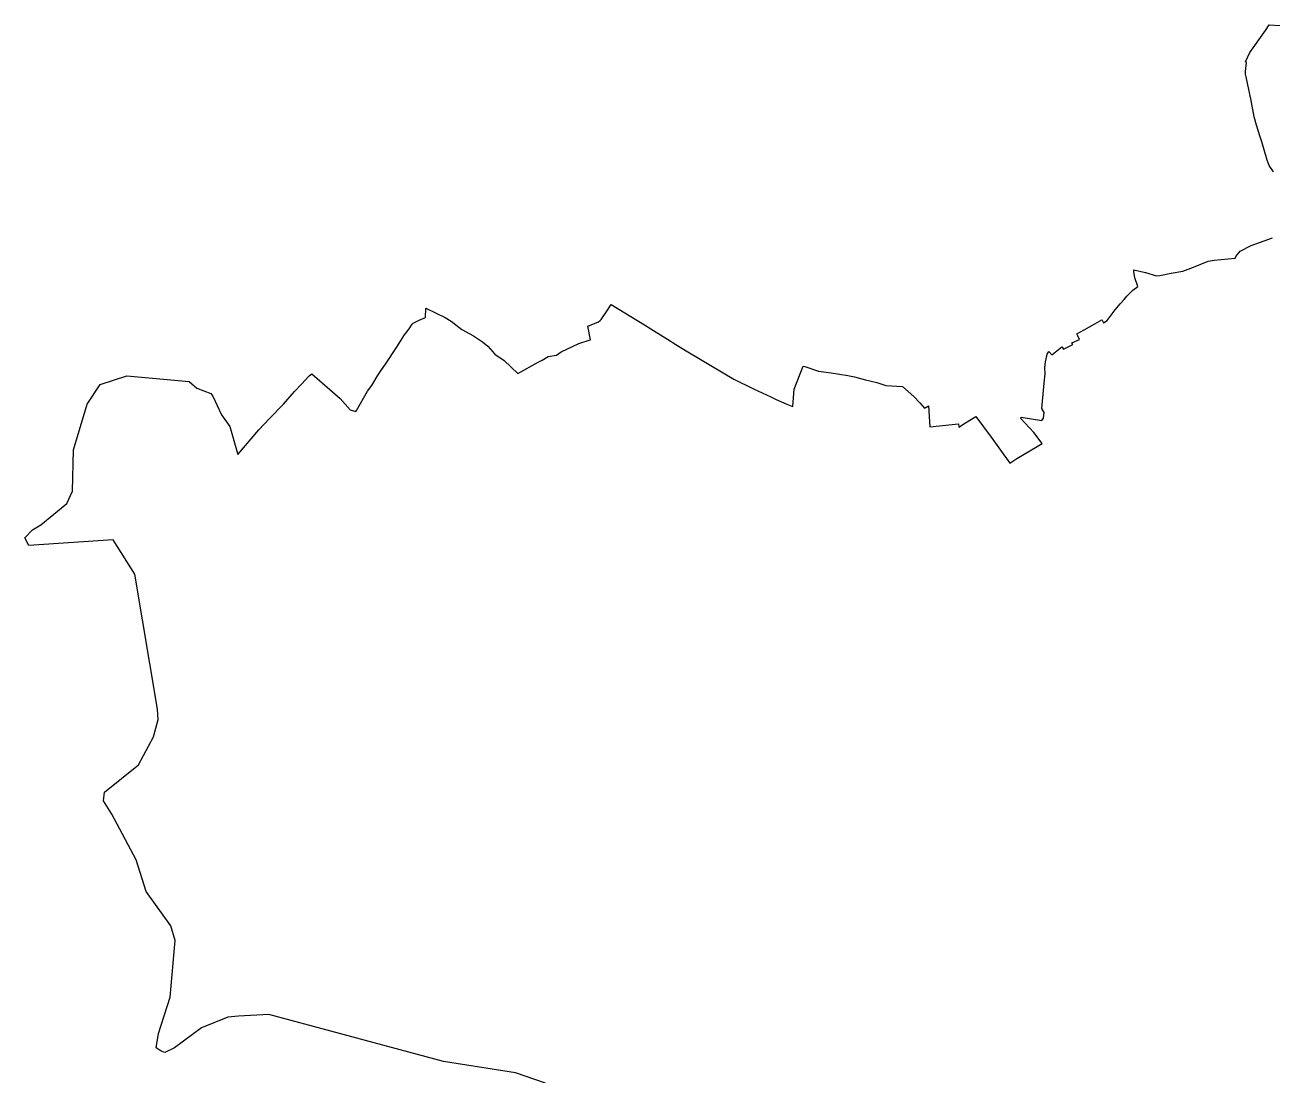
# Model space of a CAD drawing. Extents: x 1208104 to 1212743, y 6150498 to 6153217.
# Drawn here: x 1208104 to 1209383, y 6151920 to 6152997 of the extents above; entities that cross this region are included whole.
import ezdxf

# ---------------------------------------------------------------- set-up
doc = ezdxf.new("R2010")
doc.units = 0
doc.linetypes.add('CONTINU', pattern=[0])
doc.layers.add('1SECTION', color=7, linetype='CONTINU')

msp = doc.modelspace()

# ---------------------------------------------------------------- linework, layer by layer
at = {"layer": '1SECTION'}
for points in [[(1209384.87, 6152846.49), (1209380.61, 6152852.67), (1209378.62, 6152858.28), (1209372.97, 6152877.17), (1209371.39, 6152882.08), (1209367.46, 6152894.33), (1209365.23, 6152902.85), (1209361.97, 6152919.39), (1209356.93, 6152943.71), (1209356.37, 6152946.7), (1209356.25, 6152949.43), (1209357.32, 6152958.48), (1209356.07, 6152959.31), (1209360.64, 6152968.74), (1209376.82, 6152991.42), (1209380.62, 6152997.06), (1209391.72, 6152996.57)], [(1208637.98, 6151911.3), (1208607.29, 6151921.93), (1208533.5, 6151933.58), (1208400.03, 6151969.57), (1208354.37, 6151981.57), (1208323.19, 6151980.08), (1208312.32, 6151978.95), (1208285.07, 6151968.09), (1208257.56, 6151947.65), (1208247.54, 6151942.85), (1208243.81, 6151943.99), (1208238.52, 6151947.57), (1208240.96, 6151962.1), (1208253.21, 6151999.55), (1208258.19, 6152057.71), (1208253.89, 6152072.72), (1208228.51, 6152107.78), (1208218.21, 6152140.48), (1208193.16, 6152187.32), (1208191.33, 6152190.04), (1208184.82, 6152200.78), (1208185.73, 6152209.76), (1208220.59, 6152238.02), (1208235.94, 6152266.59), (1208240.87, 6152284.45), (1208240.06, 6152294.89), (1208216.65, 6152433.51), (1208194.54, 6152468.61), (1208108.02, 6152463), (1208104.06, 6152470.73), (1208111.92, 6152479.06), (1208120.21, 6152484.03), (1208147.2, 6152506.13), (1208152.89, 6152518.7), (1208153.74, 6152561.02), (1208168.05, 6152607.79), (1208181.3, 6152628.23), (1208208.5, 6152637.02), (1208272.68, 6152631.04), (1208280.54, 6152624.46), (1208294.71, 6152618.97), (1208296.86, 6152616.06), (1208305.82, 6152596.95), (1208314.12, 6152584.87), (1208322.37, 6152556.47), (1208344.14, 6152581.55), (1208354.96, 6152593.21), (1208369.17, 6152607.97), (1208380.77, 6152621.08), (1208387.8, 6152628.63), (1208395.48, 6152636.87), (1208396.98, 6152638.16), (1208398.34, 6152639.04), (1208427.49, 6152613.71), (1208437.71, 6152602.28), (1208443.39, 6152600.27), (1208444.25, 6152601.33), (1208455.63, 6152621.35), (1208459.9, 6152626.95), (1208465.74, 6152636.9), (1208469.31, 6152642.3), (1208474.72, 6152650.11), (1208485.17, 6152665.98), (1208493.4, 6152678.92), (1208498.15, 6152685.32), (1208501.45, 6152690.08), (1208502.36, 6152690.96), (1208508.64, 6152694), (1208514.88, 6152696.86), (1208515.37, 6152706.3), (1208535.09, 6152696.81), (1208541.46, 6152693.05), (1208552.21, 6152684.72), (1208564.16, 6152678.06), (1208573.48, 6152671.86), (1208579.09, 6152667.48), (1208586.29, 6152659.25), (1208595.81, 6152652.92), (1208609.59, 6152639.34), (1208630.51, 6152651.17), (1208634.59, 6152652.98), (1208640.82, 6152656.99), (1208649.53, 6152658.36), (1208654.15, 6152661.7), (1208672.38, 6152670.13), (1208682.81, 6152673.6), (1208684.3, 6152673.9), (1208681.55, 6152688), (1208682.1, 6152688.21), (1208690.02, 6152691.33), (1208692.41, 6152692.49), (1208694.08, 6152693.67), (1208695.38, 6152694.92), (1208701, 6152703.42), (1208705.38, 6152710.23), (1208739.67, 6152689.36), (1208748.87, 6152683.44), (1208763.26, 6152674.65), (1208771.74, 6152669.26), (1208784.04, 6152661.81), (1208807.64, 6152647.48), (1208831.18, 6152633.74), (1208851.63, 6152623.81), (1208869.17, 6152615.52), (1208874.75, 6152612.73), (1208885.82, 6152608.05), (1208890.82, 6152605.75), (1208891.99, 6152605.68), (1208893.24, 6152623.25), (1208902.37, 6152646.87), (1208904.06, 6152646.75), (1208918.13, 6152641.84), (1208931.33, 6152639.99), (1208948.32, 6152637.39), (1208955.17, 6152636.07), (1208966.5, 6152632.99), (1208978.05, 6152630.07), (1208987.25, 6152627.09), (1209004.33, 6152626.11), (1209016.04, 6152615.93), (1209022.24, 6152609.27), (1209026.96, 6152603.8), (1209031.14, 6152606.23), (1209032.38, 6152584.71), (1209061.71, 6152587.79), (1209061.99, 6152584.29), (1209068.9, 6152588.75), (1209079.66, 6152595.43), (1209095.2, 6152574.05), (1209114.42, 6152547.58), (1209121.6, 6152552.07), (1209136.78, 6152561.19), (1209140.94, 6152563.65), (1209144.36, 6152565.68), (1209147.53, 6152567.74), (1209139.17, 6152578.85), (1209125.6, 6152593.32), (1209126.23, 6152594.64), (1209147.42, 6152591.11), (1209149.09, 6152593.48), (1209149.54, 6152599.44), (1209147.3, 6152603.52), (1209149.35, 6152625.63), (1209149.79, 6152629.51), (1209150.85, 6152638.98), (1209150.24, 6152645.34), (1209151.16, 6152651.22), (1209152.39, 6152657.67), (1209152.72, 6152659.37), (1209154.45, 6152661.9), (1209157.41, 6152658.51), (1209167.91, 6152666.9), (1209168.22, 6152666.51), (1209169.4, 6152664.3), (1209179.03, 6152669.05), (1209178.37, 6152670.2), (1209178.07, 6152670.75), (1209185.79, 6152674.45), (1209184.11, 6152677.99), (1209183.18, 6152680.04), (1209190.71, 6152684.29), (1209201.54, 6152690.49), (1209208.82, 6152694.44), (1209209.15, 6152694.26), (1209210.53, 6152691.55), (1209214.21, 6152693.71), (1209222.68, 6152704.63), (1209227.65, 6152710.92), (1209231.63, 6152715.46), (1209234.61, 6152718.66), (1209240.76, 6152725.01), (1209245.74, 6152728.57), (1209242.73, 6152737.71), (1209241.7, 6152744.07), (1209241.59, 6152745.81), (1209253.73, 6152742.92), (1209264.92, 6152739.75), (1209268.24, 6152740.13), (1209280.04, 6152742.42), (1209292.11, 6152744.5), (1209302.97, 6152748.69), (1209317.8, 6152754.75), (1209324.19, 6152755.69), (1209345.76, 6152757.75), (1209346.41, 6152759.49), (1209350.88, 6152765.1), (1209362.05, 6152770.92), (1209383.86, 6152778.47)]]:
    msp.add_lwpolyline(points, dxfattribs=at)

doc.saveas('drawing.dxf')
